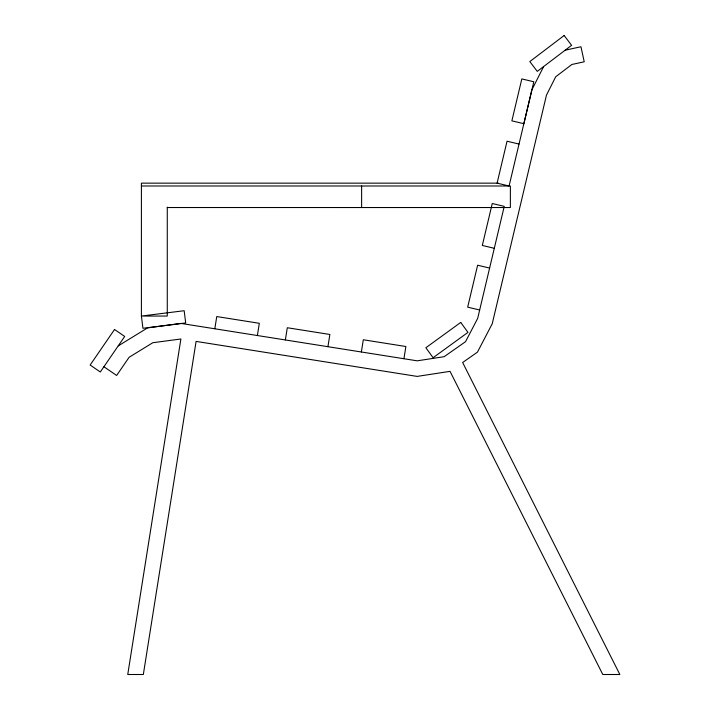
<?xml version="1.0" encoding="UTF-8"?>
<svg xmlns="http://www.w3.org/2000/svg" width="710" height="710" viewBox="0 0 710 710"><rect width="100%" height="100%" fill="white"/><g stroke="black" fill="none" stroke-linecap="round" stroke-linejoin="round"><path stroke-width="1.06" d="M361.621 207.524L361.621 185.993M214.828 328.721L216.754 316.562L259.319 323.298L257.393 335.466M285.367 339.895L287.293 327.736L329.866 334.472L327.94 346.64M361.381 351.938L363.307 339.77L405.88 346.515L403.946 358.674M494.293 248.296L482.312 245.456L492.261 203.521L504.242 206.362L477.688 318.364L465.547 341.679L444.149 356.686L417.169 360.831L181.085 323.44L147.538 327.896L118.268 345.877M543.576 66.651L531.905 89.815L523.865 123.691L511.874 120.851L521.823 78.916L533.805 81.757L509.079 185.993L497.098 183.153L507.038 141.219L519.019 144.059M565.284 50.162L580.949 46.753L584.223 61.797L571.878 64.477L555.726 76.751L546.469 95.122L492.225 323.778L477.457 352.124L462.645 362.517L619.848 674.5L602.79 674.5L450.042 371.357L417.134 376.406L196.093 341.404L143.331 674.5L127.747 674.5L180.89 338.989L152.81 342.717L129.113 357.281L116.635 375.466L103.944 366.759M498.34 183.153L141.405 183.153L141.405 316.056L142.932 328.277L185.692 322.935L184.165 310.714L141.405 316.056L167.276 316.056L167.276 207.142M141.405 185.993L510.366 185.993L510.366 207.533L167.276 207.524M489.607 268.069L477.626 265.22L467.677 307.155L479.658 310.004M114.532 329.493L90.152 365.029L100.305 371.996L124.685 336.451L114.532 329.493M564.139 35.5L529.82 61.575L537.275 71.382L571.594 45.307L564.139 35.5M460.737 322.42L425.867 347.749L433.1 357.716L467.97 332.378L460.737 322.42"/></g></svg>
